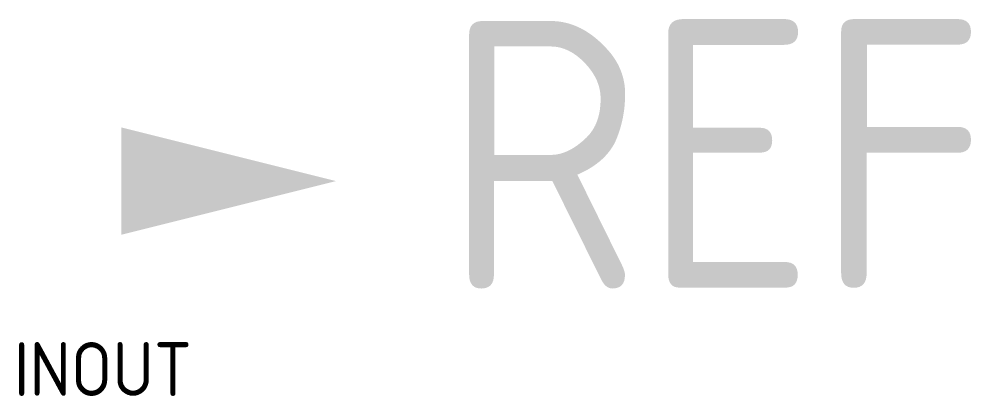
# Model space of a CAD drawing. Extents: x 118.05 to 126.92, y 126 to 129.51.
import ezdxf

# ---------------------------------------------------------------- set-up
doc = ezdxf.new("R2010")
doc.units = 0
doc.header["$LTSCALE"] = 0.2
doc.layers.get('0').update_dxf_attribs({"linetype": 'CONTINUOUS'})
doc.styles.get("Standard").update_dxf_attribs({"font": 'ISO'})

msp = doc.modelspace()

# ---------------------------------------------------------------- linework, layer by layer
at = {"color": 0, "linetype": 'CONTINUOUS'}
msp.add_solid([(119, 128.5), (119, 127.5), (121, 128)], dxfattribs=at)

# ---------------------------------------------------------------- texts
msp.add_attdef('REF', (122, 127), '', height=2.5, dxfattribs=at)
at = {"color": 0, "linetype": 'CONTINUOUS', "flags": 1}
msp.add_attdef('INOUT', (118, 126), 'OUT', height=0.5, dxfattribs=at)

doc.saveas('drawing.dxf')
